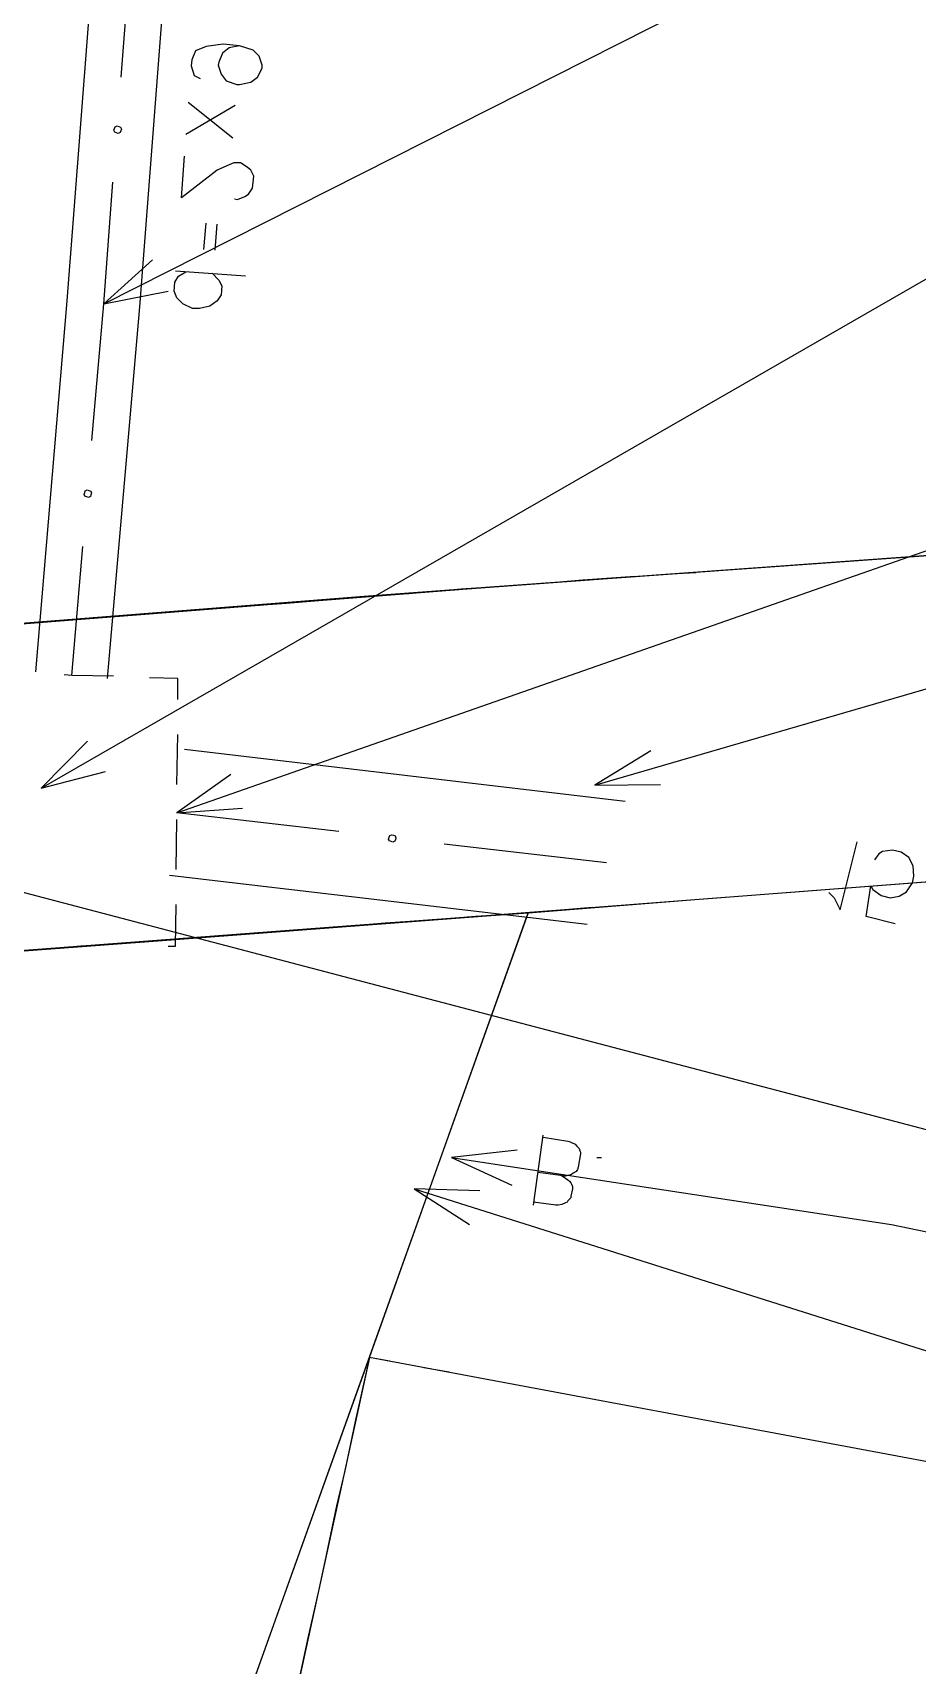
# Model space of a CAD drawing. Header units: metres. Extents: x 20 to 357, y 34 to 206.
# Drawn here: x 280.57 to 293.61, y 48.52 to 72.58 of the extents above; entities that cross this region are included whole.
import ezdxf

# ---------------------------------------------------------------- set-up
doc = ezdxf.new("R2010")
doc.units = ezdxf.units.M
for name, color, linetype in [('BOUNDARY', 7, 'Continuous'), ('CURB', 7, 'Continuous'), ('GRASS', 7, 'Continuous'), ('HEAT', 7, 'Continuous'), ('ROAD', 7, 'Continuous'), ('WATER_PIPELINE', 7, 'Continuous')]:
    doc.layers.add(name, color=color, linetype=linetype)

msp = doc.modelspace()

# ---------------------------------------------------------------- linework, layer by layer
at = {"layer": 'BOUNDARY'}
msp.add_lwpolyline([(26.176, 126.72), (322.344, 48.898)], dxfattribs=at)
at = {"layer": 'CURB'}
for points in [[(280.474, 63.877), (280.991, 63.921), (281.75, 63.976), (282.267, 64.02), (283.037, 64.075), (283.554, 64.119), (284.313, 64.174), (284.841, 64.218), (285.6, 64.284), (286.116, 64.317), (286.886, 64.383), (287.403, 64.416), (288.162, 64.471), (288.679, 64.515), (289.449, 64.57)], [(289.966, 64.603), (290.351, 64.625)], [(288.822, 59.687), (288.415, 59.654)], [(287.898, 59.61), (287.26, 59.566), (287.26, 59.566), (287.095, 59.555), (286.578, 59.511), (285.765, 59.456), (285.248, 59.412), (284.445, 59.346), (283.928, 59.313), (283.125, 59.247), (282.608, 59.214), (281.794, 59.148), (281.277, 59.115), (280.474, 59.049), (279.957, 59.016), (279.144, 58.95), (278.627, 58.917), (277.824, 58.851), (277.307, 58.818), (276.504, 58.752), (275.976, 58.708), (275.173, 58.653)], [(285.83, 53), (285.534, 53.055), (285.435, 52.615), (285.325, 52.109), (285.171, 51.383), (285.05, 50.866), (284.896, 50.14), (284.786, 49.635), (284.621, 48.898), (284.511, 48.392), (284.357, 47.655), (284.247, 47.149), (284.082, 46.423), (283.972, 45.917), (283.818, 45.18), (283.708, 44.674), (283.543, 43.938), (283.47, 43.603)], [(286.71, 52.835), (286.336, 52.901)]]:
    msp.add_lwpolyline(points, dxfattribs=at)
at = {"layer": 'GRASS'}
for points in [[(324.94, 67.408), (308.08, 65.901), (301.734, 65.45), (286.974, 64.383), (285.457, 64.273), (273.722, 63.349), (270.422, 63.063), (263.031, 62.425), (257.994, 62.073), (250.581, 61.568), (248.129, 61.963)], [(318.532, 34.39), (301.159, 38.955), (301.173, 39.01), (301.91, 42.959), (303.175, 49.756), (287.821, 52.626), (285.534, 53.055), (287.876, 59.61), (290.395, 59.808), (307.233, 61.095), (308.432, 61.194), (309.125, 61.249), (309.147, 61.249), (325.259, 62.535)]]:
    msp.add_lwpolyline(points, dxfattribs=at)
for points in [[(253.474, 52.01), (254.123, 52.637), (254.794, 53.242), (255.498, 53.814), (256.224, 54.364), (256.971, 54.87), (257.741, 55.343), (257.983, 55.475), (258.533, 55.783), (259.347, 56.189), (260.183, 56.552), (261.03, 56.882), (261.888, 57.168), (262.756, 57.421), (263.636, 57.63), (274.007, 58.565), (282.674, 59.214), (287.26, 59.566), (287.876, 59.61), (282.262, 43.921), (253.08, 51.589)], [(283.47, 43.603), (282.263, 43.92), (285.534, 53.055)]]:
    msp.add_lwpolyline(points, close=True, dxfattribs=at)
at = {"layer": 'HEAT'}
for points in [[(280.617, 63.162), (281.079, 68.628), (281.079, 68.628), (282.311, 84.609)], [(281.673, 63.063), (282.146, 68.54), (282.146, 68.54), (283.378, 84.521)], [(282.333, 69.233), (281.618, 68.584), (281.618, 68.584), (295.85, 75.777), (295.85, 75.777), (304.076, 73.731)], [(281.871, 71.928), (282.168, 75.744)], [(283.62, 72.39), (283.466, 72.357), (283.466, 72.357), (283.367, 72.28), (283.367, 72.28), (283.312, 72.148), (283.312, 72.148), (283.301, 72.104), (283.301, 72.104), (283.345, 71.972), (283.345, 71.972), (283.422, 71.873), (283.422, 71.873), (283.576, 71.818), (283.576, 71.818), (283.62, 71.818), (283.62, 71.818), (283.785, 71.851), (283.785, 71.851), (283.884, 71.928), (283.884, 71.928), (283.95, 72.06), (283.95, 72.06), (283.95, 72.104), (283.95, 72.104), (283.906, 72.236), (283.906, 72.236), (283.818, 72.324), (283.818, 72.324), (283.62, 72.39), (283.62, 72.39), (283.378, 72.412), (283.378, 72.412), (283.125, 72.379), (283.125, 72.379), (282.971, 72.313), (282.971, 72.313), (282.916, 72.181), (282.916, 72.181), (282.905, 72.093), (282.905, 72.093), (282.949, 71.95), (282.949, 71.95), (283.037, 71.906)], [(283.554, 71.51), (282.828, 71.081)], [(283.521, 71.026), (282.861, 71.554)], [(281.838, 71.199), (281.864, 71.19), (281.877, 71.162), (281.868, 71.136), (281.868, 71.136), (281.859, 71.11), (281.831, 71.097), (281.805, 71.106), (281.805, 71.106), (281.779, 71.115), (281.766, 71.143), (281.775, 71.169), (281.775, 71.169), (281.784, 71.195), (281.813, 71.208), (281.838, 71.199)], [(283.543, 70.135), (283.587, 70.124), (283.587, 70.124), (283.697, 70.168), (283.697, 70.168), (283.752, 70.201), (283.752, 70.201), (283.807, 70.289), (283.807, 70.289), (283.829, 70.465), (283.829, 70.465), (283.785, 70.553), (283.785, 70.553), (283.73, 70.597), (283.73, 70.597), (283.631, 70.663), (283.631, 70.663), (283.532, 70.663), (283.532, 70.663), (283.433, 70.619), (283.433, 70.619), (283.29, 70.553), (283.29, 70.553), (282.762, 70.146), (282.762, 70.146), (282.806, 70.762)], [(281.442, 66.572), (281.618, 68.584), (281.618, 68.584), (281.75, 70.377)], [(283.092, 69.387), (283.125, 69.772)], [(283.257, 69.376), (283.29, 69.761)], [(281.376, 62.139), (280.694, 61.447), (280.694, 61.447), (293.738, 68.947), (293.738, 68.947), (309.487, 65.263)], [(283.213, 69.035), (283.312, 68.936), (283.312, 68.936), (283.356, 68.848), (283.356, 68.848), (283.345, 68.716), (283.345, 68.716), (283.29, 68.628), (283.29, 68.628), (283.18, 68.551), (283.18, 68.551), (283.026, 68.518), (283.026, 68.518), (282.927, 68.518), (282.927, 68.518), (282.784, 68.584), (282.784, 68.584), (282.696, 68.672), (282.696, 68.672), (282.652, 68.771), (282.652, 68.771), (282.663, 68.903), (282.663, 68.903), (282.718, 68.991), (282.718, 68.991), (282.828, 69.057)], [(283.708, 68.991), (282.674, 69.068)], [(281.618, 68.584), (282.564, 68.771)], [(281.398, 65.832), (281.424, 65.823), (281.438, 65.794), (281.428, 65.769), (281.428, 65.769), (281.419, 65.743), (281.391, 65.73), (281.365, 65.739), (281.365, 65.739), (281.339, 65.748), (281.326, 65.776), (281.335, 65.802), (281.335, 65.802), (281.344, 65.828), (281.373, 65.841), (281.398, 65.832)], [(281.145, 63.107), (281.31, 65.01)], [(283.488, 61.645), (282.696, 61.084), (282.696, 61.084), (293.991, 65.032), (293.991, 65.032), (309.081, 61.513)], [(281.761, 63.096), (281.145, 63.107), (281.145, 63.107), (281.035, 63.118)], [(282.707, 62.755), (282.707, 63.063), (282.707, 63.063), (282.289, 63.074)], [(289.68, 61.996), (288.855, 61.491), (288.855, 61.491), (294.266, 63.063), (294.266, 63.063), (309.41, 59.489)], [(282.696, 61.502), (282.707, 62.238)], [(289.306, 61.249), (282.806, 62.018)], [(280.694, 61.447), (281.64, 61.689)], [(288.855, 61.491), (289.823, 61.502)], [(282.696, 61.084), (283.664, 61.15)], [(282.685, 60.248), (282.696, 60.985)], [(285.083, 60.809), (282.696, 61.084)], [(285.886, 60.751), (285.911, 60.742), (285.925, 60.713), (285.916, 60.688), (285.916, 60.688), (285.906, 60.662), (285.878, 60.648), (285.852, 60.658), (285.852, 60.658), (285.827, 60.667), (285.813, 60.695), (285.822, 60.721), (285.822, 60.721), (285.832, 60.747), (285.86, 60.76), (285.886, 60.751)], [(292.308, 59.907), (292.385, 59.83), (292.385, 59.83), (292.473, 59.654), (292.473, 59.654), (292.726, 60.655)], [(289.031, 60.347), (286.633, 60.622)], [(293.287, 59.445), (292.858, 59.555), (292.858, 59.555), (292.924, 60.006), (292.924, 60.006), (292.957, 59.951), (292.957, 59.951), (293.078, 59.863), (293.078, 59.863), (293.21, 59.83), (293.21, 59.83), (293.342, 59.852), (293.342, 59.852), (293.452, 59.918), (293.452, 59.918), (293.54, 60.05), (293.54, 60.05), (293.562, 60.149), (293.562, 60.149), (293.551, 60.303), (293.551, 60.303), (293.485, 60.424), (293.485, 60.424), (293.375, 60.501), (293.375, 60.501), (293.243, 60.534), (293.243, 60.534), (293.1, 60.512), (293.1, 60.512), (293.045, 60.479), (293.045, 60.479), (292.979, 60.391)], [(288.745, 59.434), (282.586, 60.16)], [(282.564, 59.115), (282.674, 59.115), (282.674, 59.115), (282.685, 59.731)]]:
    msp.add_lwpolyline(points, dxfattribs=at)
at = {"layer": 'ROAD'}
for points in [[(275.778, 63.503), (286.974, 64.383), (289.042, 64.537), (308.08, 65.901), (310.18, 66.088)], [(323.136, 62.359), (308.432, 61.194), (306.342, 61.029), (287.26, 59.566), (285.193, 59.412), (274.007, 58.565), (271.94, 58.378), (263.636, 57.63), (262.756, 57.421), (261.888, 57.168), (261.052, 56.893), (261.03, 56.882), (260.183, 56.552), (259.347, 56.189), (258.533, 55.783), (257.741, 55.343), (256.971, 54.87), (256.224, 54.364), (255.498, 53.814), (254.794, 53.242), (254.123, 52.637), (253.474, 52.01), (253.08, 51.589), (246.748, 53.253)]]:
    msp.add_lwpolyline(points, dxfattribs=at)
at = {"layer": 'WATER_PIPELINE'}
for points in [[(287.953, 55.299), (288.096, 56.332)], [(287.711, 56.112), (286.743, 56.003), (286.743, 56.003), (293.232, 55.013), (293.232, 55.013), (303.79, 52.824)], [(288.096, 56.299), (288.459, 56.244), (288.459, 56.244), (288.492, 56.233), (288.492, 56.233), (288.514, 56.222), (288.514, 56.222), (288.569, 56.2), (288.569, 56.2), (288.591, 56.167), (288.591, 56.167), (288.624, 56.134), (288.624, 56.134), (288.635, 56.101), (288.635, 56.101), (288.646, 56.079), (288.646, 56.079), (288.646, 56.057), (288.646, 56.057), (288.613, 55.86), (288.613, 55.86), (288.602, 55.827), (288.602, 55.827), (288.58, 55.794), (288.58, 55.794), (288.536, 55.772), (288.536, 55.772), (288.514, 55.75), (288.514, 55.75), (288.481, 55.739), (288.481, 55.739), (288.426, 55.728), (288.426, 55.728), (288.393, 55.728), (288.393, 55.728), (288.349, 55.739), (288.349, 55.739), (288.393, 55.717), (288.393, 55.717), (288.426, 55.695), (288.426, 55.695), (288.459, 55.673), (288.459, 55.673), (288.481, 55.651), (288.481, 55.651), (288.503, 55.629), (288.503, 55.629), (288.514, 55.607), (288.514, 55.607), (288.525, 55.574), (288.525, 55.574), (288.525, 55.541), (288.525, 55.541), (288.503, 55.431), (288.503, 55.431), (288.503, 55.409), (288.503, 55.409), (288.481, 55.387), (288.481, 55.387), (288.459, 55.365), (288.459, 55.365), (288.448, 55.343), (288.448, 55.343), (288.426, 55.332), (288.426, 55.332), (288.371, 55.31), (288.371, 55.31), (288.316, 55.299), (288.316, 55.299), (288.283, 55.299), (288.283, 55.299), (287.953, 55.343)], [(286.743, 56.003), (287.634, 55.596)], [(288.888, 56.003), (288.954, 56.003)], [(288.019, 55.783), (288.349, 55.739)], [(287.161, 55.508), (286.193, 55.541), (286.193, 55.541), (293.947, 53.088), (293.947, 53.088), (303.23, 51.097)], [(286.193, 55.541), (287.007, 55.013)]]:
    msp.add_lwpolyline(points, dxfattribs=at)

doc.saveas('drawing.dxf')
